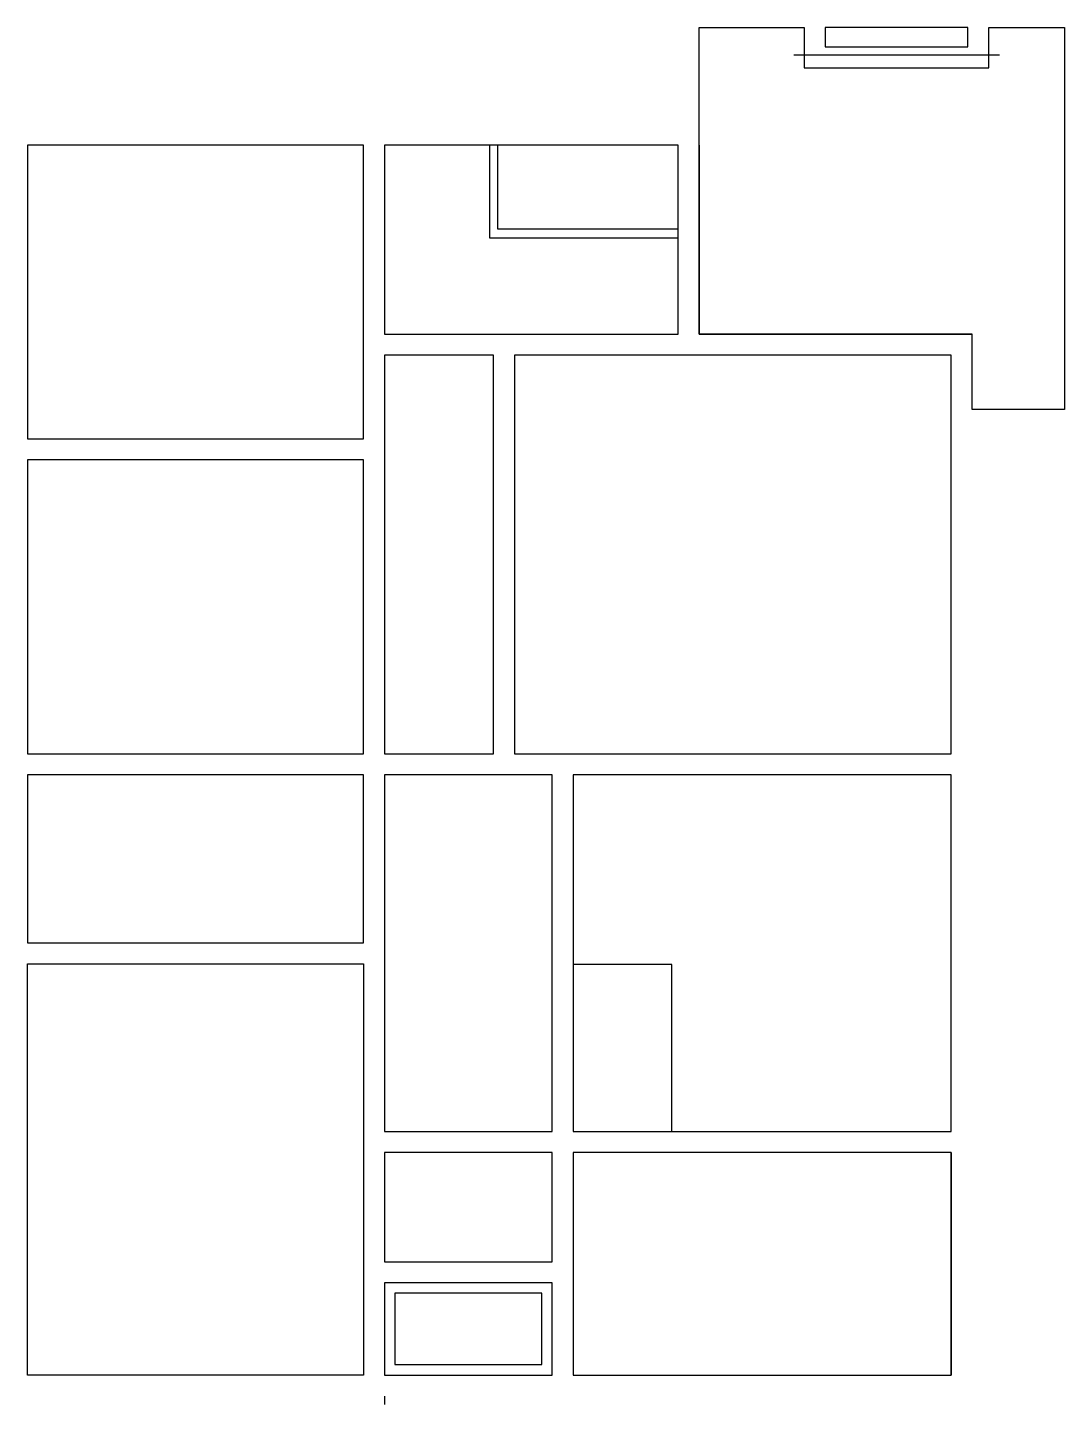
# Model space of a CAD drawing. Header units: metres. Extents: x -5173 to 7177, y -7541 to 8859.
import ezdxf

# ---------------------------------------------------------------- set-up
doc = ezdxf.new("R2010")
doc.units = ezdxf.units.M
doc.layers.add('Fundatii ... Elevatii', color=253, linetype='Continuous')

msp = doc.modelspace()

# ---------------------------------------------------------------- linework, layer by layer
at = {"layer": 'Fundatii ... Elevatii'}
for p, q in [((3952, 8534), (6402, 8534)), ((2827, 7459), (2827, 5209)), ((2827, 5209), (5827, 5209)), ((5827, 5209), (6077, 5209))]:
    msp.add_line(p, q, dxfattribs=at)
for points in [[(2827, 5209), (2827, 8859), (4077, 8859), (4077, 8379), (6277, 8379), (6277, 8859), (7177, 8859), (7177, 4309), (6077, 4309), (6077, 5209), (2827, 5209)], [(327, 7459), (327, 6356), (2577, 6356), (2577, 6456), (427, 6456), (427, 7459), (327, 7459)], [(5827, -4541), (5827, -7191)], [(-923, -7441), (-923, -7541)]]:
    msp.add_lwpolyline(points, dxfattribs=at)
at = {"layer": 'Fundatii ... Elevatii', "flags": 128}
for points in [[(6027, 8859), (4327, 8859), (4327, 8629), (6027, 8629)], [(-5173, 3959), (-1173, 3959), (-1173, 7459), (-5173, 7459)], [(-923, 5209), (2577, 5209), (2577, 7459), (-923, 7459)], [(-923, 209), (377, 209), (377, 4959), (-923, 4959)], [(627, 209), (5827, 209), (5827, 4959), (627, 4959)], [(-5173, 209), (-1173, 209), (-1173, 3709), (-5173, 3709)], [(-5173, -2041), (-1173, -2041), (-1173, -41), (-5173, -41)], [(-923, -4291), (1077, -4291), (1077, -41), (-923, -41)], [(1327, -4291), (5827, -4291), (5827, -41), (1327, -41)], [(-5173, -2291), (-1173, -2291), (-1173, -7191), (-5173, -7191)], [(-923, -5841), (1077, -5841), (1077, -4541), (-923, -4541)], [(1327, -7191), (5827, -7191), (5827, -4541), (1327, -4541)], [(-923, -7191), (1077, -7191), (1077, -6091), (-923, -6091)], [(-798, -7066), (952, -7066), (952, -6216), (-798, -6216)]]:
    msp.add_lwpolyline(points, close=True, dxfattribs=at)
at = {"layer": 'Fundatii ... Elevatii', "color": 6, "flags": 128}
msp.add_lwpolyline([(1327, -4291), (2500, -4291), (2500, -2300), (1327, -2300)], close=True, dxfattribs=at)

doc.saveas('drawing.dxf')
